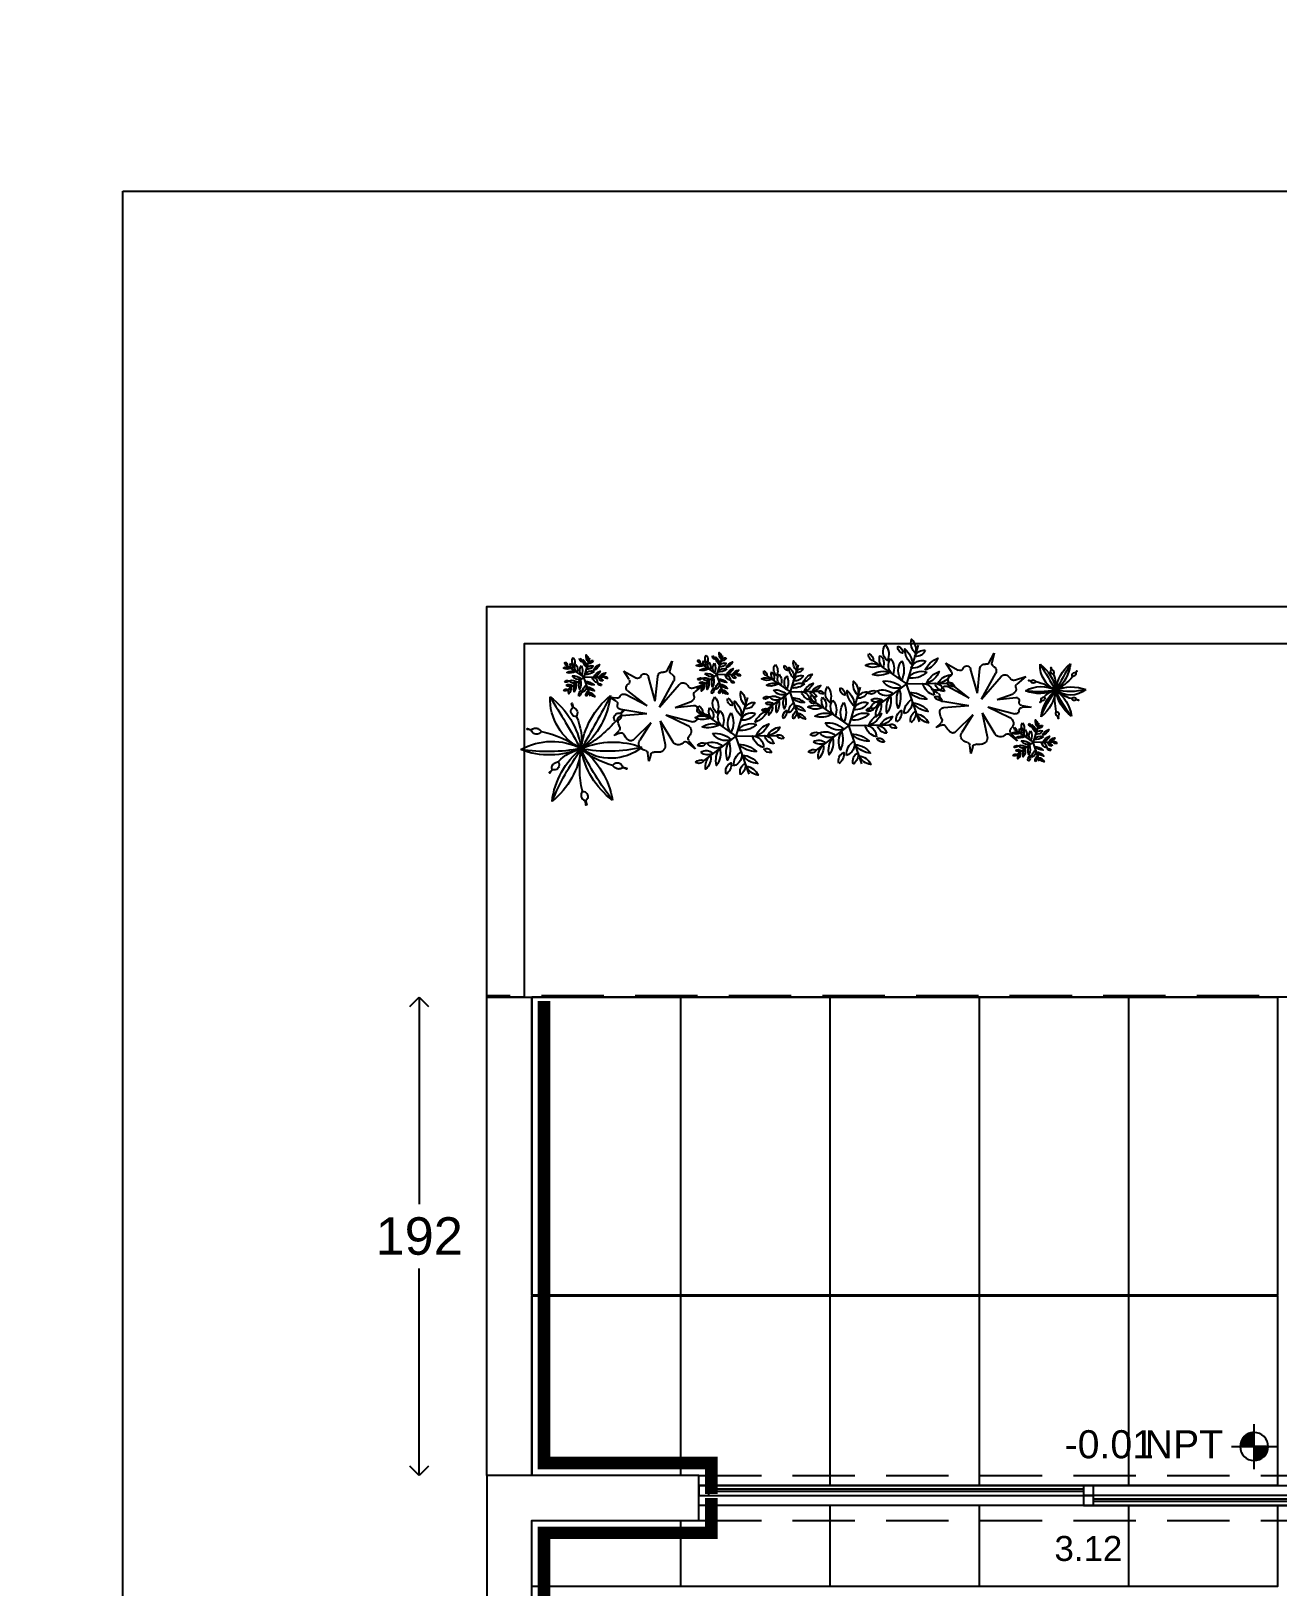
# Model space of a CAD drawing. Header units: metres. Extents: x 116 to 391, y -213 to 56.
# Drawn here: x 314.45 to 319.45, y -123.06 to -116.83 of the extents above; entities that cross this region are included whole.
import ezdxf
from ezdxf.enums import TextEntityAlignment as Align

# ---------------------------------------------------------------- set-up
doc = ezdxf.new("R2010")
doc.units = ezdxf.units.M
doc.header["$PDMODE"] = 35
doc.linetypes.add('AR-157$0$DASHED2', pattern=[0.375, 0.25, -0.125])
doc.linetypes.add('AR-169$0$DASHED2', pattern=[0.375, 0.25, -0.125])
for name, color, linetype in [('A-ACABADOS PISOS', 1, 'Continuous'), ('A-PISO', 30, 'Continuous'), ('AR-157$0$A-DIM-VANOS', 8, 'Continuous'), ('AR-157$0$A-JARDIN', 8, 'Continuous'), ('AR-157$0$A-MUROS', 8, 'Continuous'), ('AR-157$0$A-MUROS BAJOS', 8, 'Continuous'), ('AR-157$0$A-PROY CERRAMIENTOS', 8, 'AR-157$0$DASHED2'), ('AR-157$0$A-TEXTOS', 8, 'Continuous'), ('AR-157$0$A-VENTANAS', 8, 'Continuous'), ('AR-157$0$Ar-Niveles', 8, 'Continuous'), ('AR-157$0$Ar-Texto', 8, 'Continuous'), ('AR-169$0$A-PROY CERRAMIENTOS', 8, 'AR-169$0$DASHED2')]:
    doc.layers.add(name, color=color, linetype=linetype)
doc.layers.add('AR-157$0$A-MUEBLES', color=8, linetype='Continuous', lineweight=0)
doc.layers.add('AR-157$0$Ar-Area', color=8, linetype='Continuous', plot=False)
doc.styles.add('Anot_Arial', font='arial.ttf')
doc.styles.add('AR-157$0$Anot_Arial', font='arial.ttf')
doc.styles.add('AR-157$0$Standard', font='arial.ttf')
doc.dimstyles.new('AR-157$0$VANOS', dxfattribs={"dimtxt": 0.1, "dimasz": 0.05, "dimexe": 0, "dimexo": 0, "dimgap": 0.03, "dimtad": 0, "dimtih": 1, "dimtoh": 1, "dimzin": 0, "dimdsep": 46, "dimtxsty": 'AR-157$0$Standard', "dimblk": 'AR-157$0$_Dot', "dimcen": 0.09, "dimse1": 1, "dimse2": 1, "dimsd1": 1, "dimsd2": 1, "dimclrd": 256, "dimclre": 256, "dimclrt": 256, "dimazin": 0, "dimtfac": 1, "dimtix": 1, "dimtofl": 0, "dimtmove": 2, "dimatfit": 3, "dimldrblk": 'AR-157$0$COTA', "dimfxl": 0, "dimtolj": 1, "dimtzin": 0, "dimlwd": 18, "dimarcsym": 0})
doc.dimstyles.new('DETALLE DE CAMBIOS', dxfattribs={"dimscale": 1.5, "dimtxt": 0.1, "dimasz": 0.05, "dimexe": 0.18, "dimexo": 0.0625, "dimgap": 0.035, "dimtad": 0, "dimtih": 1, "dimtoh": 1, "dimdec": 0, "dimlfac": 100, "dimzin": 0, "dimdsep": 46, "dimtxsty": 'Anot_Arial', "dimblk": 'OPEN90', "dimcen": 0.09, "dimse1": 1, "dimse2": 1, "dimclrd": 1, "dimclre": 4, "dimclrt": 1, "dimadec": 0, "dimazin": 0, "dimtfac": 1, "dimtdec": 0, "dimtix": 1, "dimtofl": 0, "dimtmove": 0, "dimatfit": 3, "dimldrblk": 'OPEN90', "dimfxl": 1, "dimtolj": 1, "dimtzin": 0, "dimarcsym": 0})
pattern_1 = [(0, (-2.923953, -1.1144057), (0, 0.0025), [])]

# ---------------------------------------------------------------- blocks, each defined once
blk = doc.blocks.new('*U97')
at = {"color": 0}
for points in [[(0, 0), (1.58, 0), (1.58, 0.04), (0, 0.04)], [(0, 0), (0.04, 0), (0.04, 0.04), (0, 0.04)], [(1.58, 0.04), (1.54, 0.04), (1.54, 0), (1.58, 0)], [(1.54, -0.04), (3.12, -0.04), (3.12, 0), (1.54, 0)], [(1.54, -0.04), (1.58, -0.04), (1.58, 0), (1.54, 0)], [(3.12, 0), (3.08, 0), (3.08, -0.04), (3.12, -0.04)]]:
    blk.add_lwpolyline(points, close=True, dxfattribs=at)
at = {"color": 8}
for points in [[(0.04, 0.025), (1.54, 0.025)], [(0.04, 0.015), (1.54, 0.015)], [(1.58, -0.015), (3.08, -0.015)], [(1.58, -0.025), (3.08, -0.025)]]:
    blk.add_lwpolyline(points, dxfattribs=at)
at = {"style": 'AR-157$0$Anot_Arial', "flags": 1}
for tag, p in [('ESPACIO', (0.1591, 0.4028)), ('TIPO', (0.1591, 0.3233)), ('NUMERO', (0.1591, 0.2487)), ('MATERIAL', (0.1591, 0.1668))]:
    blk.add_attdef(tag, p, '', height=0.0625, dxfattribs=at)
blk = doc.blocks.new('AR-157$0$HYHYH')
for p, q in [((-0.0381, 0.5696), (-0.058, 0.5561)), ((-0.0191, 0.5824), (-0.0381, 0.5696)), ((-0.0082, 0.5872), (-0.0191, 0.5824)), ((-0.0039, 0.5883), (-0.0082, 0.5872)), ((-0.0005, 0.5888), (-0.0039, 0.5883)), ((0.0031, 0.589), (-0.0005, 0.5888)), ((0.0131, 0.5891), (0.0031, 0.589)), ((0.0144, 0.5889), (0.0131, 0.5891)), ((0.0235, 0.5872), (0.0144, 0.5889)), ((0.0293, 0.5859), (0.0235, 0.5872)), ((0.0343, 0.5841), (0.0293, 0.5859)), ((0.0481, 0.5779), (0.0343, 0.5841)), ((0.0517, 0.5755), (0.0481, 0.5779)), ((0.0648, 0.5665), (0.0517, 0.5755)), ((0.0809, 0.5554), (0.0648, 0.5665)), ((-0.0835, 0.5363), (-0.138, 0.4853)), ((-0.0816, 0.5379), (-0.0835, 0.5363)), ((-0.058, 0.5561), (-0.0816, 0.5379)), ((0.0816, 0.555), (0.0809, 0.5554)), ((0.0949, 0.5453), (0.0816, 0.555)), ((0.0997, 0.5419), (0.0949, 0.5453)), ((0.1057, 0.5384), (0.0997, 0.5419)), ((0.1131, 0.5342), (0.1057, 0.5384)), ((0.1142, 0.5336), (0.1131, 0.5342)), ((0.1213, 0.5295), (0.1142, 0.5336)), ((0.139, 0.5196), (0.1213, 0.5295)), ((0.1604, 0.5071), (0.139, 0.5196)), ((0.1904, 0.4898), (0.1604, 0.5071)), ((-0.1425, 0.4807), (-0.1936, 0.4262)), ((-0.1403, 0.483), (-0.1425, 0.4807)), ((-0.138, 0.4853), (-0.1403, 0.483)), ((0.1826, 0.456), (0.1571, 0.471)), ((0.2297, 0.4244), (0.1826, 0.456)), ((0.2182, 0.4714), (0.1904, 0.4898)), ((0.255, 0.4441), (0.2182, 0.4714)), ((0.2593, 0.4407), (0.255, 0.4441)), ((0.2678, 0.4336), (0.2593, 0.4407)), ((-0.2269, 0.3808), (-0.2396, 0.3618)), ((-0.2133, 0.4007), (-0.2269, 0.3808)), ((-0.1952, 0.4243), (-0.2133, 0.4007)), ((-0.1936, 0.4262), (-0.1952, 0.4243)), ((0.2297, 0.4244), (0.2416, 0.4149)), ((0.2416, 0.4149), (0.2442, 0.4128)), ((0.2442, 0.4128), (0.246, 0.4112)), ((0.246, 0.4112), (0.2476, 0.4095)), ((0.2476, 0.4095), (0.2645, 0.3908)), ((0.2774, 0.4251), (0.2678, 0.4336)), ((0.2823, 0.4205), (0.2774, 0.4251)), ((0.2887, 0.4135), (0.2823, 0.4205)), ((0.2887, 0.4135), (0.2919, 0.4098)), ((0.2919, 0.4098), (0.3247, 0.3685)), ((-0.2462, 0.3397), (-0.2463, 0.3297)), ((-0.2463, 0.3297), (-0.2461, 0.3283)), ((-0.246, 0.3433), (-0.2462, 0.3397)), ((-0.2461, 0.3283), (-0.2445, 0.3192)), ((-0.2456, 0.3466), (-0.246, 0.3433)), ((-0.2445, 0.3509), (-0.2456, 0.3466)), ((-0.2396, 0.3618), (-0.2445, 0.3509)), ((-0.2445, 0.3192), (-0.2432, 0.3135)), ((-0.2432, 0.3135), (-0.2414, 0.3084)), ((0.3247, 0.3685), (0.3453, 0.3391)), ((0.3453, 0.3391), (0.3463, 0.3377)), ((0.3463, 0.3377), (0.3468, 0.3371)), ((-0.2414, 0.3084), (-0.2351, 0.2946)), ((-0.2351, 0.2946), (-0.2328, 0.291)), ((-0.2328, 0.291), (-0.2238, 0.2779)), ((-0.2238, 0.2779), (-0.2127, 0.2619)), ((-0.2127, 0.2619), (-0.2122, 0.2611)), ((-0.2122, 0.2611), (-0.2025, 0.2478)), ((-0.2025, 0.2478), (-0.1991, 0.243)), ((-0.1991, 0.243), (-0.1956, 0.237)), ((-0.1956, 0.237), (-0.1915, 0.2297)), ((-0.1915, 0.2297), (-0.1909, 0.2285)), ((-0.1909, 0.2285), (-0.1868, 0.2215)), ((-0.1868, 0.2215), (-0.1768, 0.2038)), ((-0.1768, 0.2038), (-0.1643, 0.1824)), ((-0.1643, 0.1824), (-0.1471, 0.1523)), ((-0.1471, 0.1523), (-0.1286, 0.1245)), ((-0.1132, 0.1602), (-0.1283, 0.1857)), ((-0.0817, 0.1131), (-0.1132, 0.1602)), ((-0.1286, 0.1245), (-0.1013, 0.0877)), ((-0.1013, 0.0877), (-0.0979, 0.0835)), ((-0.0979, 0.0835), (-0.0909, 0.0749)), ((-0.0909, 0.0749), (-0.0824, 0.0653)), ((-0.0824, 0.0653), (-0.0777, 0.0605)), ((-0.0722, 0.1011), (-0.0817, 0.1131)), ((-0.07, 0.0985), (-0.0722, 0.1011)), ((-0.0685, 0.0967), (-0.07, 0.0985)), ((-0.0668, 0.0951), (-0.0685, 0.0967)), ((-0.0481, 0.0782), (-0.0668, 0.0951)), ((-0.0777, 0.0605), (-0.0708, 0.0541)), ((-0.0671, 0.0508), (-0.0708, 0.0541)), ((-0.0258, 0.018), (-0.0671, 0.0508)), ((0, 0), (-0.0258, 0.018)), ((0.0036, -0.0026), (0, 0)), ((0.0057, -0.0041), (0.0036, -0.0026))]:
    blk.add_line(p, q)
blk = doc.blocks.new('*U408')
for p, q in [((0.9, 0.383), (0.852, 0.47)), ((0.852, 0.47), (0.874, 0.382)), ((1.557, 0.557), (1.673, 0.201)), ((3.377, 0.498), (3.435, 0.32)), ((3.896, 0.367), (3.847, 0.453)), ((3.847, 0.453), (3.87, 0.365)), ((4.614, 0.498), (4.672, 0.32)), ((1.015, 0.1), (0.988, 0.33)), ((1.015, 0.1), (1.074, 0.328)), ((1.302, 0.386), (1.188, 0.319)), ((1.253, 0.305), (1.302, 0.386)), ((1.977, 0.421), (1.673, 0.201)), ((2.675, 0.396), (2.756, 0.147)), ((2.969, 0.301), (2.756, 0.147)), ((3.435, 0.32), (3.248, 0.32)), ((3.377, 0.141), (3.435, 0.32)), ((3.587, 0.43), (3.435, 0.32)), ((3.435, 0.32), (3.587, 0.209)), ((4.011, 0.084), (3.983, 0.314)), ((4.011, 0.084), (4.07, 0.312)), ((4.298, 0.37), (4.183, 0.303)), ((4.249, 0.289), (4.298, 0.37)), ((4.672, 0.32), (4.484, 0.32)), ((4.614, 0.141), (4.672, 0.32)), ((4.823, 0.43), (4.672, 0.32)), ((4.672, 0.32), (4.823, 0.209)), ((0.668, 0.215), (0.56, 0.247)), ((0.56, 0.247), (0.645, 0.179)), ((0.976, 0.044), (0.789, 0.252)), ((0.976, 0.044), (0.84, 0.285)), ((1.091, 0.057), (1.27, 0.201)), ((1.091, 0.057), (1.291, 0.168)), ((1.673, 0.201), (1.298, 0.201)), ((1.441, 0.146), (1.373, 0.137)), ((1.381, 0.108), (1.441, 0.146)), ((1.557, -0.156), (1.673, 0.201)), ((1.673, 0.201), (1.977, -0.02)), ((2.102, 0.179), (2.217, -0.177)), ((2.756, 0.147), (2.494, 0.147)), ((2.675, -0.103), (2.756, 0.147)), ((2.756, 0.147), (2.969, -0.008)), ((3.664, 0.199), (3.556, 0.231)), ((3.556, 0.231), (3.641, 0.163)), ((3.972, 0.028), (3.785, 0.236)), ((3.972, 0.028), (3.836, 0.269)), ((4.086, 0.041), (4.266, 0.184)), ((4.086, 0.041), (4.287, 0.152)), ((0.832, 0.038), (0.659, 0.055)), ((0.832, 0.038), (0.683, 0.09)), ((1.097, -0.015), (1.338, 0.029)), ((2.521, 0.043), (2.217, -0.177)), ((3.152, 0.102), (3.267, -0.255)), ((3.828, 0.021), (3.655, 0.038)), ((3.828, 0.021), (3.679, 0.074)), ((4.093, -0.031), (4.333, 0.013)), ((4.437, 0.129), (4.369, 0.121)), ((4.376, 0.092), (4.437, 0.129)), ((0.604, -0.022), (0.517, -0.037)), ((0.517, -0.037), (0.602, -0.039)), ((0.92, -0.028), (0.67, -0.098)), ((0.92, -0.028), (0.718, -0.131)), ((0.974, -0.082), (0.861, -0.28)), ((0.974, -0.082), (0.931, -0.304)), ((1.061, -0.1), (1.166, -0.26)), ((1.061, -0.1), (1.224, -0.254)), ((1.097, -0.015), (1.333, -0.029)), ((3.571, -0.034), (3.267, -0.255)), ((3.599, -0.038), (3.513, -0.053)), ((3.513, -0.053), (3.598, -0.055)), ((3.916, -0.044), (3.666, -0.114)), ((3.916, -0.044), (3.713, -0.148)), ((3.97, -0.098), (3.856, -0.296)), ((3.97, -0.098), (3.927, -0.32)), ((4.057, -0.116), (4.162, -0.276)), ((4.057, -0.116), (4.22, -0.27)), ((4.093, -0.031), (4.329, -0.045)), ((0.448, -0.187), (0.506, -0.365)), ((0.658, -0.255), (0.506, -0.365)), ((0.711, -0.272), (0.65, -0.35)), ((0.65, -0.35), (0.723, -0.288)), ((1.353, -0.19), (1.405, -0.211)), ((1.405, -0.211), (1.358, -0.167)), ((2.217, -0.177), (1.842, -0.177)), ((2.102, -0.534), (2.217, -0.177)), ((2.217, -0.177), (2.521, -0.398)), ((3.267, -0.255), (2.892, -0.255)), ((3.152, -0.612), (3.267, -0.255)), ((3.267, -0.255), (3.571, -0.475)), ((3.707, -0.289), (3.645, -0.367)), ((4.349, -0.206), (4.401, -0.227)), ((4.401, -0.227), (4.353, -0.183)), ((0.506, -0.365), (0.318, -0.365)), ((0.448, -0.543), (0.506, -0.365)), ((0.506, -0.365), (0.658, -0.475)), ((1.066, -0.394), (1.087, -0.457)), ((1.087, -0.457), (1.095, -0.383)), ((3.645, -0.367), (3.719, -0.305)), ((4.062, -0.41), (4.083, -0.473)), ((4.083, -0.473), (4.09, -0.399))]:
    blk.add_line(p, q)
for points in [[(1.582, 0.482, 0.261043), (1.619, 0.615, 0.259294)], [(1.491, 0.512, 0.370665), (1.59, 0.456, 0.295133)], [(1.615, 0.379, 0.221754), (1.681, 0.527, 0.220269)], [(1.742, 0.554, 0.324763), (1.703, 0.487, 0.468787)], [(1.815, 0.44, 0.282421), (1.798, 0.291, 0.407667)], [(1.861, 0.569, 0.282421), (1.845, 0.42, 0.407667)], [(1.913, 0.47, 0.370665), (1.89, 0.358, 0.295133)], [(2.016, 0.489, 0.324763), (1.977, 0.421, 0.468787)], [(2.692, 0.344, 0.261043), (2.719, 0.436, 0.259294)], [(3.346, 0.382, 0.221754), (3.286, 0.436, 0.220269)], [(3.344, 0.475, 0.370665), (3.394, 0.447, 0.295133)], [(3.389, 0.46, 0.261043), (3.408, 0.527, 0.259294)], [(3.406, 0.409, 0.221754), (3.439, 0.483, 0.220269)], [(3.47, 0.496, 0.324763), (3.45, 0.463, 0.468787)], [(3.506, 0.439, 0.282421), (3.498, 0.365, 0.407667)], [(3.529, 0.504, 0.282421), (3.521, 0.429, 0.407667)], [(3.555, 0.454, 0.370665), (3.544, 0.398, 0.295133)], [(3.606, 0.464, 0.324763), (3.587, 0.43, 0.468787)], [(4.582, 0.382, 0.221754), (4.522, 0.436, 0.220269)], [(4.58, 0.475, 0.370665), (4.63, 0.447, 0.295133)], [(4.626, 0.46, 0.261043), (4.644, 0.527, 0.259294)], [(4.643, 0.409, 0.221754), (4.675, 0.483, 0.220269)], [(4.706, 0.496, 0.324763), (4.686, 0.463, 0.468787)], [(4.742, 0.439, 0.282421), (4.734, 0.365, 0.407667)], [(4.766, 0.504, 0.282421), (4.757, 0.429, 0.407667)], [(4.791, 0.454, 0.370665), (4.78, 0.398, 0.295133)], [(4.843, 0.464, 0.324763), (4.823, 0.43, 0.468787)], [(1.486, 0.201, 0.221754), (1.365, 0.309, 0.220269)], [(1.495, 0.325, 0.221754), (1.375, 0.433, 0.220269)], [(1.48, 0.305, 0.231142), (1.656, 0.254, 0.333648)], [(1.489, 0.409, 0.282421), (1.626, 0.347, 0.407667)], [(1.712, 0.417, 0.231142), (1.718, 0.233, 0.333648)], [(1.825, 0.311, 0.221754), (1.986, 0.294, 0.220269)], [(1.913, 0.375, 0.261043), (2.05, 0.38, 0.259294)], [(2.632, 0.233, 0.221754), (2.548, 0.309, 0.220269)], [(2.628, 0.293, 0.282421), (2.723, 0.249, 0.407667)], [(2.629, 0.365, 0.370665), (2.698, 0.325, 0.295133)], [(2.716, 0.272, 0.221754), (2.762, 0.375, 0.220269)], [(2.784, 0.298, 0.231142), (2.788, 0.17, 0.333648)], [(2.805, 0.394, 0.324763), (2.777, 0.347, 0.468787)], [(2.855, 0.314, 0.282421), (2.844, 0.21, 0.407667)], [(2.888, 0.404, 0.282421), (2.877, 0.3, 0.407667)], [(2.924, 0.335, 0.370665), (2.908, 0.257, 0.295133)], [(2.996, 0.348, 0.324763), (2.969, 0.301, 0.468787)], [(3.212, 0.304, 0.324763), (3.248, 0.32, 0.468787)], [(3.287, 0.32, 0.261043), (3.23, 0.358, 0.259294)], [(3.259, 0.281, 0.370665), (3.301, 0.32, 0.295133)], [(3.341, 0.32, 0.221754), (3.281, 0.374, 0.220269)], [(3.308, 0.264, 0.282421), (3.358, 0.32, 0.407667)], [(3.339, 0.372, 0.231142), (3.427, 0.346, 0.333648)], [(3.343, 0.424, 0.282421), (3.411, 0.393, 0.407667)], [(3.455, 0.428, 0.231142), (3.458, 0.336, 0.333648)], [(3.544, 0.334, 0.231142), (3.458, 0.303, 0.333648)], [(3.469, 0.295, 0.204868), (3.476, 0.208, 0.203496)], [(3.571, 0.289, 0.282421), (3.498, 0.274, 0.407667)], [(3.511, 0.375, 0.221754), (3.592, 0.366, 0.220269)], [(3.555, 0.407, 0.261043), (3.624, 0.409, 0.259294)], [(3.615, 0.281, 0.324763), (3.576, 0.289, 0.468787)], [(4.448, 0.304, 0.324763), (4.484, 0.32, 0.468787)], [(4.523, 0.32, 0.261043), (4.466, 0.358, 0.259294)], [(4.495, 0.281, 0.370665), (4.538, 0.32, 0.295133)], [(4.578, 0.32, 0.221754), (4.518, 0.374, 0.220269)], [(4.544, 0.264, 0.282421), (4.594, 0.32, 0.407667)], [(4.575, 0.372, 0.231142), (4.663, 0.346, 0.333648)], [(4.579, 0.424, 0.282421), (4.648, 0.393, 0.407667)], [(4.691, 0.428, 0.231142), (4.694, 0.336, 0.333648)], [(4.78, 0.334, 0.231142), (4.694, 0.303, 0.333648)], [(4.705, 0.295, 0.204868), (4.713, 0.208, 0.203496)], [(4.807, 0.289, 0.282421), (4.734, 0.274, 0.407667)], [(4.747, 0.375, 0.221754), (4.828, 0.366, 0.220269)], [(4.791, 0.407, 0.261043), (4.86, 0.409, 0.259294)], [(4.851, 0.281, 0.324763), (4.813, 0.289, 0.468787)], [(1.227, 0.169, 0.324763), (1.298, 0.201, 0.468787)], [(1.377, 0.201, 0.261043), (1.263, 0.277, 0.259294)], [(1.321, 0.124, 0.370665), (1.405, 0.201, 0.295133)], [(1.418, 0.09, 0.282421), (1.519, 0.201, 0.407667)], [(1.891, 0.23, 0.231142), (1.718, 0.168, 0.333648)], [(1.741, 0.152, 0.204868), (1.755, -0.023, 0.203496)], [(1.945, 0.14, 0.282421), (1.798, 0.11, 0.407667)], [(2.032, 0.123, 0.324763), (1.956, 0.139, 0.468787)], [(2.126, 0.104, 0.261043), (2.163, 0.236, 0.259294)], [(2.16, 0.001, 0.221754), (2.225, 0.149, 0.220269)], [(2.286, 0.176, 0.324763), (2.247, 0.108, 0.468787)], [(2.406, 0.191, 0.282421), (2.389, 0.042, 0.407667)], [(2.444, 0.124, 0.324763), (2.494, 0.147, 0.468787)], [(2.549, 0.147, 0.261043), (2.469, 0.2, 0.259294)], [(2.51, 0.093, 0.370665), (2.569, 0.147, 0.295133)], [(2.625, 0.147, 0.221754), (2.541, 0.223, 0.220269)], [(2.578, 0.069, 0.282421), (2.649, 0.147, 0.407667)], [(2.621, 0.22, 0.231142), (2.744, 0.184, 0.333648)], [(2.909, 0.167, 0.231142), (2.788, 0.124, 0.333648)], [(2.863, 0.224, 0.221754), (2.975, 0.212, 0.220269)], [(2.924, 0.269, 0.261043), (3.02, 0.272, 0.259294)], [(3.176, 0.027, 0.261043), (3.213, 0.159, 0.259294)], [(3.271, 0.24, 0.324763), (3.306, 0.256, 0.468787)], [(3.406, 0.23, 0.221754), (3.336, 0.19, 0.220269)], [(3.389, 0.179, 0.261043), (3.336, 0.136, 0.259294)], [(3.422, 0.28, 0.204868), (3.342, 0.246, 0.203496)], [(3.417, 0.14, 0.370665), (3.394, 0.192, 0.295133)], [(3.448, 0.181, 0.282421), (3.411, 0.246, 0.407667)], [(3.484, 0.144, 0.370665), (3.46, 0.196, 0.295133)], [(3.511, 0.264, 0.221754), (3.528, 0.185, 0.220269)], [(3.6, 0.247, 0.370665), (3.544, 0.241, 0.295133)], [(3.555, 0.233, 0.261043), (3.579, 0.168, 0.259294)], [(3.625, 0.201, 0.324763), (3.587, 0.209, 0.468787)], [(4.507, 0.24, 0.324763), (4.543, 0.256, 0.468787)], [(4.626, 0.179, 0.261043), (4.572, 0.136, 0.259294)], [(4.643, 0.23, 0.221754), (4.573, 0.19, 0.220269)], [(4.659, 0.28, 0.204868), (4.578, 0.246, 0.203496)], [(4.654, 0.14, 0.370665), (4.63, 0.192, 0.295133)], [(4.685, 0.181, 0.282421), (4.648, 0.246, 0.407667)], [(4.72, 0.144, 0.370665), (4.697, 0.196, 0.295133)], [(4.747, 0.264, 0.221754), (4.764, 0.185, 0.220269)], [(4.837, 0.247, 0.370665), (4.78, 0.241, 0.295133)], [(4.791, 0.233, 0.261043), (4.815, 0.168, 0.259294)], [(4.862, 0.201, 0.324763), (4.823, 0.209, 0.468787)], [(1.344, 0.042, 0.324763), (1.415, 0.074, 0.468787)], [(1.615, 0.022, 0.221754), (1.475, -0.059, 0.220269)], [(1.647, 0.121, 0.204868), (1.486, 0.054, 0.203496)], [(1.7, -0.076, 0.282421), (1.626, 0.054, 0.407667)], [(1.825, 0.09, 0.221754), (1.859, -0.068, 0.220269)], [(2.004, 0.056, 0.370665), (1.89, 0.043, 0.295133)], [(1.913, 0.027, 0.261043), (1.96, -0.102, 0.259294)], [(2.039, -0.054, 0.221754), (1.919, 0.055, 0.220269)], [(2.033, 0.031, 0.282421), (2.17, -0.031, 0.407667)], [(2.035, 0.134, 0.370665), (2.135, 0.077, 0.295133)], [(2.257, 0.038, 0.231142), (2.263, -0.145, 0.333648)], [(2.359, 0.062, 0.282421), (2.342, -0.087, 0.407667)], [(2.457, 0.092, 0.370665), (2.434, -0.02, 0.295133)], [(2.457, -0.003, 0.261043), (2.594, 0.002, 0.259294)], [(2.56, 0.111, 0.324763), (2.521, 0.043, 0.468787)], [(2.526, 0.036, 0.324763), (2.576, 0.058, 0.468787)], [(2.716, 0.022, 0.221754), (2.618, -0.035, 0.220269)], [(2.738, 0.091, 0.204868), (2.625, 0.044, 0.203496)], [(2.775, -0.047, 0.282421), (2.723, 0.044, 0.407667)], [(2.804, 0.112, 0.204868), (2.814, -0.01, 0.203496)], [(2.947, 0.104, 0.282421), (2.844, 0.083, 0.407667)], [(2.863, 0.07, 0.221754), (2.886, -0.041, 0.220269)], [(2.988, 0.045, 0.370665), (2.908, 0.036, 0.295133)], [(2.924, 0.025, 0.261043), (2.958, -0.065, 0.259294)], [(3.008, 0.092, 0.324763), (2.954, 0.104, 0.468787)], [(3.085, 0.056, 0.370665), (3.185, 0, 0.295133)], [(3.209, -0.077, 0.221754), (3.275, 0.071, 0.220269)], [(3.336, 0.099, 0.324763), (3.297, 0.031, 0.468787)], [(3.456, 0.113, 0.282421), (3.439, -0.036, 0.407667)], [(3.507, 0.015, 0.370665), (3.484, -0.097, 0.295133)], [(3.61, 0.033, 0.324763), (3.571, -0.034, 0.468787)], [(1.582, -0.081, 0.261043), (1.474, -0.166, 0.259294)], [(1.638, -0.158, 0.370665), (1.59, -0.054, 0.295133)], [(1.771, -0.151, 0.370665), (1.724, -0.047, 0.295133)], [(1.921, -0.177, 0.261043), (1.807, -0.101, 0.259294)], [(2.03, -0.177, 0.221754), (1.91, -0.069, 0.220269)], [(2.053, -0.036, 0.324763), (1.977, -0.02, 0.468787)], [(2.024, -0.073, 0.231142), (2.2, -0.124, 0.333648)], [(2.369, -0.067, 0.221754), (2.53, -0.084, 0.220269)], [(2.692, -0.05, 0.261043), (2.617, -0.11, 0.259294)], [(2.732, -0.105, 0.370665), (2.698, -0.032, 0.295133)], [(2.825, -0.1, 0.370665), (2.792, -0.027, 0.295133)], [(3.022, -0.019, 0.324763), (2.969, -0.008, 0.468787)], [(3.089, -0.131, 0.221754), (2.969, -0.023, 0.220269)], [(3.074, -0.151, 0.231142), (3.25, -0.202, 0.333648)], [(3.083, -0.046, 0.282421), (3.22, -0.108, 0.407667)], [(3.307, -0.039, 0.231142), (3.313, -0.222, 0.333648)], [(3.409, -0.015, 0.282421), (3.392, -0.164, 0.407667)], [(3.419, -0.145, 0.221754), (3.58, -0.162, 0.220269)], [(3.507, -0.081, 0.261043), (3.644, -0.075, 0.259294)], [(0.417, -0.303, 0.221754), (0.357, -0.249, 0.220269)], [(0.414, -0.261, 0.282421), (0.482, -0.292, 0.407667)], [(0.415, -0.209, 0.370665), (0.464, -0.238, 0.295133)], [(0.46, -0.224, 0.261043), (0.479, -0.158, 0.259294)], [(0.477, -0.276, 0.221754), (0.51, -0.202, 0.220269)], [(0.526, -0.257, 0.231142), (0.528, -0.349, 0.333648)], [(0.54, -0.188, 0.324763), (0.521, -0.222, 0.468787)], [(0.577, -0.245, 0.282421), (0.568, -0.32, 0.407667)], [(0.6, -0.181, 0.282421), (0.592, -0.255, 0.407667)], [(0.626, -0.23, 0.370665), (0.614, -0.286, 0.295133)], [(0.626, -0.278, 0.261043), (0.694, -0.275, 0.259294)], [(0.677, -0.221, 0.324763), (0.658, -0.255, 0.468787)], [(1.771, -0.209, 0.324763), (1.842, -0.177, 0.468787)], [(1.865, -0.255, 0.370665), (1.949, -0.177, 0.295133)], [(1.962, -0.288, 0.282421), (2.063, -0.177, 0.407667)], [(2.192, -0.257, 0.204868), (2.03, -0.325, 0.203496)], [(2.435, -0.148, 0.231142), (2.263, -0.21, 0.333648)], [(2.285, -0.226, 0.204868), (2.299, -0.401, 0.203496)], [(2.489, -0.238, 0.282421), (2.342, -0.268, 0.407667)], [(2.369, -0.288, 0.221754), (2.403, -0.446, 0.220269)], [(2.576, -0.255, 0.324763), (2.5, -0.239, 0.468787)], [(2.821, -0.287, 0.324763), (2.892, -0.255, 0.468787)], [(2.971, -0.255, 0.261043), (2.857, -0.179, 0.259294)], [(2.915, -0.332, 0.370665), (2.999, -0.255, 0.295133)], [(3.08, -0.255, 0.221754), (2.96, -0.147, 0.220269)], [(3.012, -0.366, 0.282421), (3.113, -0.255, 0.407667)], [(3.485, -0.226, 0.231142), (3.313, -0.288, 0.333648)], [(0.283, -0.381, 0.324763), (0.318, -0.365, 0.468787)], [(0.358, -0.365, 0.261043), (0.301, -0.327, 0.259294)], [(0.33, -0.404, 0.370665), (0.372, -0.365, 0.295133)], [(0.341, -0.444, 0.324763), (0.377, -0.428, 0.468787)], [(0.412, -0.365, 0.221754), (0.352, -0.311, 0.220269)], [(0.378, -0.42, 0.282421), (0.429, -0.365, 0.407667)], [(0.409, -0.313, 0.231142), (0.497, -0.339, 0.333648)], [(0.493, -0.405, 0.204868), (0.412, -0.439, 0.203496)], [(0.615, -0.35, 0.231142), (0.528, -0.381, 0.333648)], [(0.54, -0.39, 0.204868), (0.547, -0.477, 0.203496)], [(0.642, -0.395, 0.282421), (0.568, -0.41, 0.407667)], [(0.582, -0.42, 0.221754), (0.599, -0.499, 0.220269)], [(0.582, -0.31, 0.221754), (0.662, -0.318, 0.220269)], [(0.671, -0.438, 0.370665), (0.614, -0.444, 0.295133)], [(0.685, -0.404, 0.324763), (0.647, -0.396, 0.468787)], [(1.888, -0.336, 0.324763), (1.959, -0.304, 0.468787)], [(2.16, -0.356, 0.221754), (2.019, -0.437, 0.220269)], [(2.182, -0.536, 0.370665), (2.135, -0.432, 0.295133)], [(2.244, -0.454, 0.282421), (2.17, -0.324, 0.407667)], [(2.315, -0.529, 0.370665), (2.268, -0.425, 0.295133)], [(2.548, -0.322, 0.370665), (2.434, -0.335, 0.295133)], [(2.457, -0.352, 0.261043), (2.505, -0.48, 0.259294)], [(2.597, -0.414, 0.324763), (2.521, -0.398, 0.468787)], [(2.938, -0.413, 0.324763), (3.009, -0.381, 0.468787)], [(3.209, -0.433, 0.221754), (3.069, -0.514, 0.220269)], [(3.242, -0.334, 0.204868), (3.08, -0.402, 0.203496)], [(3.294, -0.532, 0.282421), (3.22, -0.402, 0.407667)], [(3.335, -0.304, 0.204868), (3.349, -0.478, 0.203496)], [(3.539, -0.315, 0.282421), (3.392, -0.346, 0.407667)], [(3.419, -0.365, 0.221754), (3.453, -0.523, 0.220269)], [(3.598, -0.4, 0.370665), (3.484, -0.412, 0.295133)], [(3.507, -0.429, 0.261043), (3.555, -0.558, 0.259294)], [(3.626, -0.332, 0.324763), (3.55, -0.316, 0.468787)], [(0.46, -0.506, 0.261043), (0.406, -0.548, 0.259294)], [(0.477, -0.454, 0.221754), (0.407, -0.495, 0.220269)], [(0.488, -0.545, 0.370665), (0.464, -0.493, 0.295133)], [(0.519, -0.504, 0.282421), (0.482, -0.438, 0.407667)], [(0.555, -0.541, 0.370665), (0.531, -0.489, 0.295133)], [(0.626, -0.452, 0.261043), (0.649, -0.517, 0.259294)], [(0.696, -0.483, 0.324763), (0.658, -0.475, 0.468787)], [(2.126, -0.459, 0.261043), (2.018, -0.544, 0.259294)], [(3.176, -0.536, 0.261043), (3.068, -0.622, 0.259294)], [(3.232, -0.614, 0.370665), (3.185, -0.51, 0.295133)], [(3.365, -0.607, 0.370665), (3.318, -0.503, 0.295133)], [(3.647, -0.491, 0.324763), (3.571, -0.475, 0.468787)]]:
    blk.add_lwpolyline(points, format="xyb", close=True)
for points in [[(0.127, 0.24), (0.129, 0.243, 0.25671), (0.126, 0.265), (0.125, 0.267, 0.253087), (0.106, 0.276), (0.098, 0.276), (0.087, 0.291), (0.083, 0.288), (0.097, 0.275), (0.096, 0.267, 0.180577), (0.101, 0.252), (0.103, 0.249, 0.152032), (0.114, 0.241), (0.126, 0.237, 0.099521), (0.286, 0.115)], [(0.308, 0.264), (0.311, 0.265, 0.25671), (0.328, 0.279), (0.329, 0.28, 0.253087), (0.326, 0.302), (0.321, 0.308), (0.328, 0.326), (0.323, 0.327), (0.32, 0.308), (0.313, 0.304, 0.180577), (0.303, 0.292), (0.302, 0.289, 0.152032), (0.301, 0.276), (0.305, 0.263, 0.13427), (0.285, 0.115)], [(0.471, 0.196), (0.473, 0.193, 0.25671), (0.493, 0.185), (0.495, 0.185, 0.253087), (0.513, 0.198), (0.516, 0.205), (0.535, 0.208), (0.534, 0.213), (0.516, 0.207), (0.509, 0.211, 0.180577), (0.493, 0.214), (0.49, 0.213, 0.152032), (0.478, 0.207), (0.469, 0.199, 0.099521), (0.286, 0.113)], [(0.139, 0.036), (0.136, 0.039, 0.25671), (0.115, 0.045), (0.113, 0.045, 0.253087), (0.097, 0.032), (0.094, 0.024), (0.075, 0.02), (0.077, 0.015), (0.094, 0.023), (0.102, 0.019, 0.180577), (0.117, 0.017), (0.121, 0.017, 0.152032), (0.132, 0.024), (0.141, 0.034, 0.120121), (0.287, 0.114)], [(0.281, -0.084), (0.277, -0.085, 0.25671), (0.261, -0.1), (0.261, -0.102, 0.253087), (0.264, -0.123), (0.269, -0.129), (0.264, -0.147), (0.269, -0.149), (0.271, -0.13), (0.278, -0.125, 0.180577), (0.287, -0.112), (0.288, -0.109, 0.152032), (0.288, -0.096), (0.284, -0.084, 0.099521), (0.285, 0.118)], [(0.392, 0.053), (0.391, 0.05, 0.25671), (0.393, 0.029), (0.395, 0.027, 0.253087), (0.414, 0.018), (0.422, 0.018), (0.434, 0.003), (0.437, 0.007), (0.423, 0.02), (0.423, 0.028, 0.180577), (0.419, 0.043), (0.416, 0.045, 0.152032), (0.405, 0.053), (0.393, 0.057, 0.16647), (0.286, 0.112)], [(4.392, -0.092), (4.395, -0.086, 0.25671), (4.39, -0.043), (4.388, -0.039, 0.253087), (4.35, -0.02), (4.334, -0.02), (4.311, 0.01), (4.303, 0.004), (4.331, -0.023), (4.33, -0.039, 0.180577), (4.339, -0.069), (4.343, -0.075, 0.152032), (4.365, -0.09), (4.389, -0.099, 0.099521), (4.709, -0.343)], [(4.753, -0.045), (4.76, -0.044, 0.25671), (4.793, -0.016), (4.795, -0.012, 0.253087), (4.789, 0.031), (4.78, 0.043), (4.792, 0.079), (4.783, 0.082), (4.777, 0.044), (4.763, 0.036, 0.180577), (4.743, 0.012), (4.74, 0.005, 0.152032), (4.739, -0.021), (4.746, -0.046, 0.13427), (4.708, -0.342)], [(5.079, -0.181), (5.084, -0.186, 0.25671), (5.124, -0.202), (5.128, -0.202, 0.253087), (5.163, -0.177), (5.169, -0.163), (5.207, -0.156), (5.205, -0.147), (5.169, -0.159), (5.155, -0.151, 0.180577), (5.124, -0.145), (5.117, -0.146, 0.152032), (5.093, -0.158), (5.075, -0.176, 0.099521), (4.71, -0.347)], [(4.414, -0.5), (4.409, -0.495, 0.25671), (4.368, -0.482), (4.364, -0.482, 0.253087), (4.331, -0.51), (4.325, -0.524), (4.288, -0.533), (4.29, -0.542), (4.326, -0.527), (4.34, -0.535, 0.180577), (4.371, -0.539), (4.378, -0.538, 0.152032), (4.401, -0.524), (4.419, -0.505, 0.120121), (4.711, -0.344)], [(4.698, -0.741), (4.691, -0.743, 0.25671), (4.659, -0.773), (4.658, -0.776, 0.253087), (4.666, -0.819), (4.676, -0.831), (4.665, -0.867), (4.674, -0.87), (4.679, -0.832), (4.693, -0.823, 0.180577), (4.711, -0.798), (4.713, -0.791, 0.152032), (4.713, -0.764), (4.705, -0.74, 0.099521), (4.707, -0.337)], [(4.921, -0.466), (4.918, -0.473, 0.25671), (4.924, -0.515), (4.926, -0.519, 0.253087), (4.965, -0.537), (4.981, -0.536), (5.004, -0.566), (5.012, -0.56), (4.983, -0.534), (4.984, -0.517, 0.180577), (4.974, -0.487), (4.97, -0.482, 0.152032), (4.948, -0.467), (4.923, -0.459, 0.16647), (4.709, -0.349)]]:
    blk.add_lwpolyline(points, format="xyb")
for centre, radius, start, end in [((0.516, 0.411), 0.376, 188.0077, 231.9923), ((-0.087, 0.063), 0.376, 8.0077, 51.9923), ((8.514, 4.978), 9.559, 208.898, 210.6044), ((0.17, 0.344), 0.257, 296.7801, 3.2199), ((0.657, 0.063), 0.376, 128.0077, 171.9923), ((5.28, -2.541), 5.655, 149.1484, 151.9945), ((0.88, 0.307), 0.045, 117.183, 209.3525), ((0.845, 0.374), 0.03, 297.183, 14.5427), ((0.926, 0.398), 0.03, 209.4905, 282.7264), ((0.943, 0.325), 0.045, 6.8468, 102.7264), ((1.11, 0.319), 0.0375, 22.6616, 165.6519), ((1.172, 0.345), 0.03, 202.6616, 300.3171), ((1.279, 0.289), 0.03, 149.0114, 241.9041), ((3.875, 0.291), 0.045, 117.183, 209.3525), ((3.841, 0.358), 0.03, 297.183, 14.5427), ((3.922, 0.382), 0.03, 209.4905, 282.7264), ((3.939, 0.309), 0.045, 6.8468, 102.7264), ((4.106, 0.303), 0.0375, 22.6616, 165.6519), ((4.168, 0.329), 0.03, 202.6616, 300.3171), ((0.426, -0.146), 0.297, 61.7165, 118.2835), ((0.627, 0.156), 0.03, 342.1834, 51.516), ((0.698, 0.133), 0.045, 162.1834, 250.4376), ((0.676, 0.244), 0.03, 253.4024, 323.0187), ((1, 0), 0.375, 137.7746, 143.0187), ((0.756, 0.222), 0.045, 41.9722, 137.7746), ((1.247, 0.23), 0.0375, 308.5759, 61.9041), ((1.309, 0.136), 0.0375, 27.3575, 119.0401), ((1.369, 0.167), 0.03, 207.3575, 277.3015), ((3.622, 0.14), 0.03, 342.1834, 51.516), ((3.672, 0.227), 0.03, 253.4024, 323.0187), ((3.996, -0.016), 0.375, 137.7746, 143.0187), ((3.751, 0.206), 0.045, 41.9722, 137.7746), ((4.275, 0.273), 0.03, 149.0114, 241.9041), ((4.243, 0.214), 0.0375, 308.5759, 61.9041), ((4.305, 0.119), 0.0375, 27.3575, 119.0401), ((5.17, 0.249), 0.751, 188.0077, 231.9923), ((3.964, -0.447), 0.751, 8.0077, 51.9923), ((21.164, 9.384), 19.119, 208.898, 210.6044), ((4.476, 0.116), 0.513, 296.7801, 3.2199), ((5.451, -0.447), 0.751, 128.0077, 171.9923), ((14.698, -5.655), 11.309, 149.1484, 151.9945), ((0.145, -0.233), 0.376, 68.0077, 111.9923), ((0.145, 0.296), 0.229, 232.1843, 307.8157), ((0.148, 0.771), 0.671, 257.6424, 281.9433), ((0.516, -0.181), 0.376, 128.0077, 171.9923), ((-0.087, 0.167), 0.376, 308.0077, 351.9923), ((-0.934, 0.672), 1.343, 323.4087, 335.3126), ((0.054, -0.181), 0.376, 8.0077, 51.9923), ((0.657, 0.167), 0.376, 188.0077, 231.9923), ((0.426, 0.463), 0.376, 248.0077, 291.9923), ((-0.694, -0.619), 1.223, 23.6582, 36.6712), ((0.424, 1.008), 0.904, 261.3528, 279.079), ((0.598, 0.008), 0.03, 280.2857, 16.2525), ((0.656, 0.025), 0.03, 84.3787, 196.2525), ((1.331, 0.066), 0.0375, 280.4417, 13.9985), ((1.396, 0.083), 0.03, 121.6862, 193.9985), ((3.594, -0.008), 0.03, 280.2857, 16.2525), ((3.652, 0.009), 0.03, 84.3787, 196.2525), ((3.694, 0.117), 0.045, 162.1834, 250.4376), ((4.327, 0.05), 0.0375, 280.4417, 13.9985), ((4.365, 0.15), 0.03, 207.3575, 277.3015), ((4.392, 0.066), 0.03, 121.6862, 193.9985), ((0.602, -0.069), 0.03, 359.7066, 89.0375), ((0.662, -0.069), 0.03, 179.7066, 285.6208), ((0.745, -0.185), 0.06, 117.0583, 230.0395), ((1.331, -0.066), 0.0375, 348.7104, 86.66), ((1.378, -0.145), 0.03, 158.999, 227.0624), ((1, 0), 0.375, 338.999, 348.7104), ((3.598, -0.085), 0.03, 359.7066, 89.0375), ((3.658, -0.085), 0.03, 179.7066, 285.6208), ((4.327, -0.082), 0.0375, 348.7104, 86.66), ((3.996, -0.016), 0.375, 338.999, 348.7104), ((0.687, -0.254), 0.03, 321.9727, 50.0395), ((0.742, -0.311), 0.03, 42.8614, 130.2141), ((0.808, -0.25), 0.06, 222.8614, 330.236), ((1.116, -0.293), 0.06, 291.5419, 33.1692), ((1.25, -0.227), 0.0375, 226.5166, 317.7148), ((1, 0), 0.375, 317.7148, 327.5509), ((1.342, -0.217), 0.03, 67.2977, 147.5509), ((3.741, -0.201), 0.06, 117.0583, 230.0395), ((3.683, -0.27), 0.03, 321.9727, 50.0395), ((4.111, -0.309), 0.06, 291.5419, 33.1692), ((4.426, -1.039), 0.751, 68.0077, 111.9923), ((4.245, -0.243), 0.0375, 226.5166, 317.7148), ((3.996, -0.016), 0.375, 317.7148, 327.5509), ((4.337, -0.233), 0.03, 67.2977, 147.5509), ((4.374, -0.161), 0.03, 158.999, 227.0624), ((4.989, -0.865), 0.594, 61.7165, 118.2835), ((0.99, -0.315), 0.06, 169.114, 268.196), ((1, 0), 0.375, 268.196, 275.3676), ((1.038, -0.403), 0.03, 18.4452, 95.3676), ((1.124, -0.385), 0.03, 107.8963, 174.4692), ((1, 0), 0.375, 287.8963, 291.5419), ((3.738, -0.327), 0.03, 42.8614, 130.2141), ((3.804, -0.266), 0.06, 222.8614, 330.236), ((3.986, -0.331), 0.06, 169.114, 268.196), ((3.996, -0.016), 0.375, 268.196, 275.3676), ((4.034, -0.419), 0.03, 18.4452, 95.3676), ((4.12, -0.402), 0.03, 107.8963, 174.4692), ((3.996, -0.016), 0.375, 287.8963, 291.5419), ((4.426, 0.02), 0.459, 232.1843, 307.8157), ((4.432, 0.969), 1.342, 257.6424, 281.9433), ((5.17, -0.934), 0.751, 128.0077, 171.9923), ((3.964, -0.238), 0.751, 308.0077, 351.9923), ((2.269, 0.772), 2.686, 323.4087, 335.3126), ((4.245, -0.934), 0.751, 8.0077, 51.9923), ((5.451, -0.238), 0.751, 188.0077, 231.9923), ((4.989, 0.354), 0.751, 248.0077, 291.9923), ((2.748, -1.811), 2.446, 23.6582, 36.6712), ((4.985, 1.443), 1.808, 261.3528, 279.079)]:
    blk.add_arc(centre, radius, start, end)
blk = doc.blocks.new('*U405')
at = {"layer": 'AR-157$0$Ar-Niveles'}
h = blk.add_hatch(dxfattribs=at)
h.set_pattern_fill('_USER', color=256, scale=0.0025, style=0, pattern_type=0)
h.set_pattern_definition(pattern_1)
h.paths.add_polyline_path([(-2.549, -0.364), (-2.549, -0.739), (-2.174, -0.739, 0.414214)])
h = blk.add_hatch(dxfattribs=at)
h.set_pattern_fill('_USER', color=256, scale=0.0025, style=0, pattern_type=0)
h.set_pattern_definition(pattern_1)
h.paths.add_polyline_path([(-2.549, -0.364), (-2.549, -0.739), (-2.174, -0.739, 0.414214)])
h = blk.add_hatch(dxfattribs=at)
h.set_pattern_fill('_USER', color=256, scale=0.0025, style=0, pattern_type=0)
h.set_pattern_definition([(0, (-2.923953, -1.1144057), (0, 0.0025), [])])
h.paths.add_polyline_path([(-2.549, -0.739), (-2.924, -0.739, 0.414214), (-2.549, -1.114)])
for p, q in [((-2.549, -1.339), (-2.549, -0.139)), ((-1.949, -0.739), (-3.149, -0.739))]:
    blk.add_line(p, q, dxfattribs=at)
blk.add_circle((-2.549, -0.739), 0.375, dxfattribs=at)
at = {"layer": 'AR-157$0$Ar-Area', "style": 'AR-157$0$Anot_Arial', "flags": 1}
blk.add_attdef('ESP_AREA', text='', height=0.75, dxfattribs=at).set_placement((0, -2.5), align=Align.BOTTOM_CENTER)
at = {"layer": 'AR-157$0$Ar-Niveles', "style": 'AR-157$0$Anot_Arial'}
for tag, p in [('NIV_TIPO', (-1.78, -1.052)), ('VAL_NIV', (0.283, -1.052))]:
    blk.add_attdef(tag, p, '', height=0.75, dxfattribs=at)
at = {"layer": 'AR-157$0$Ar-Texto', "style": 'AR-157$0$Anot_Arial'}
for tag, p in [('ID_ESP01', (0, 1.5)), ('ID_ESP02', (0, 0))]:
    blk.add_attdef(tag, text='', height=1, dxfattribs=at).set_placement(p, align=Align.BOTTOM_CENTER)
blk = doc.blocks.new('*D422')
at = {"layer": 'Defpoints', "color": 0, "transparency": 16777216}
for p in [(317.1288, -122.7945), (320.2485, -122.7945), (317.1288, -122.9077)]:
    blk.add_point(p, dxfattribs=at)
at = {"layer": 'AR-157$0$A-DIM-VANOS', "transparency": 16777216, "insert": (318.6886, -122.9077), "char_height": 0.1, "attachment_point": 5, "style": 'AR-157$0$Standard'}
blk.add_mtext('\\A1;3.12', dxfattribs=at)
blk = doc.blocks.new('AR-157$0$_Dot')
at = {"color": 0, "linetype": 'ByBlock', "lineweight": -2}
blk.add_line((-0.5, 0), (-1, 0), dxfattribs=at)
at = {"color": 0, "linetype": 'ByBlock', "const_width": 0.5}
blk.add_lwpolyline([(-0.25, 0, 1), (0.25, 0, 1)], format="xyb", close=True, dxfattribs=at)
blk = doc.blocks.new('AR-157$0$COTA')
blk.add_line((-2.93, 0), (0, 0))
blk.add_lwpolyline([(-1.41, 0), (-1.41, -0.35), (0, -0.35), (0, 0)], close=True)
blk.add_solid([(-1.41, 0), (-1.41, -0.35), (0, 0), (0, -0.35)])
blk = doc.blocks.new('_Open90')
at = {"color": 0, "linetype": 'ByBlock', "lineweight": -2}
for p, q in [((0, 0), (-1, 0)), ((-0.5, 0.5), (0, 0)), ((0, 0), (-0.5, -0.5))]:
    blk.add_line(p, q, dxfattribs=at)
blk = doc.blocks.new('*D653')
at = {"layer": 'A-PISO', "color": 1, "lineweight": -2, "ltscale": 100, "transparency": 16777216}
for p, q in [((316.0083, -120.7739), (316.0083, -121.5276)), ((316.0083, -122.5395), (316.0083, -121.7858))]:
    blk.add_line(p, q, dxfattribs=at)
at = {"layer": 'Defpoints', "color": 0, "ltscale": 100, "transparency": 16777216}
for p in [(316.0083, -120.6989), (316.4588, -120.6989), (316.4588, -122.6145)]:
    blk.add_point(p, dxfattribs=at)
at = {"layer": 'A-PISO', "color": 1, "lineweight": -2, "ltscale": 100, "transparency": 16777216, "xscale": 0.07500000000000001, "yscale": 0.07500000000000001, "zscale": 0.07500000000000001}
for p, rotation in [((316.0083, -120.6989), 90), ((316.0083, -122.6145), 270)]:
    blk.add_blockref('_Open90', p, dxfattribs=dict(at, rotation=rotation))
at = {"layer": 'A-PISO', "color": 1, "ltscale": 100, "transparency": 16777216, "insert": (316.0083, -121.6567), "char_height": 0.15, "attachment_point": 5, "style": 'Anot_Arial'}
blk.add_mtext('\\A1;192', dxfattribs=at)

msp = doc.modelspace()

# ---------------------------------------------------------------- linework, layer by layer
at = {"layer": 'A-ACABADOS PISOS'}
msp.add_lwpolyline([(314.8216, -117.4715), (336.2351, -117.4715), (336.2351, -148.5273), (314.8216, -148.5273)], close=True, dxfattribs=at)
at = {"layer": 'A-PISO'}
msp.add_line((317.1288, -122.6545), (320.2485, -122.6545), dxfattribs=at)
at = {"layer": 'A-PISO', "ltscale": 100}
msp.add_line((320.2485, -122.7345), (317.1288, -122.7345), dxfattribs=at)
at = {"layer": 'A-PISO'}
for points in [[(316.4588, -120.6989), (317.0548, -120.6989), (317.0548, -121.8929), (316.4588, -121.8929)], [(317.0568, -120.6989), (317.6528, -120.6989), (317.6528, -121.8929), (317.0568, -121.8929)], [(317.6548, -120.6989), (318.2508, -120.6989), (318.2508, -121.8929), (317.6548, -121.8929)], [(318.2528, -120.6989), (318.8488, -120.6989), (318.8488, -121.8929), (318.2528, -121.8929)], [(318.8508, -120.6989), (319.4467, -120.6989), (319.4467, -121.8929), (318.8508, -121.8929)], [(316.4588, -121.8949), (317.0548, -121.8949), (317.0548, -122.6145), (316.4588, -122.6145)], [(317.6548, -121.8949), (318.2508, -121.8949), (318.2508, -122.6545), (317.6548, -122.6545)], [(318.2528, -121.8949), (318.8488, -121.8949), (318.8488, -122.6545), (318.2528, -122.6545)], [(318.8508, -121.8949), (319.4467, -121.8949), (319.4467, -122.6545), (318.8508, -122.6545)]]:
    msp.add_lwpolyline(points, close=True, dxfattribs=at)
at = {"layer": 'A-PISO', "const_width": 0.05}
for points in [[(316.5081, -120.7147), (316.5081, -122.5645), (317.1781, -122.5645), (317.1781, -122.6887)], [(320.7685, -131.0289), (320.7685, -131.0289), (320.7685, -130.8045), (317.9281, -130.8046), (317.9281, -130.8046), (316.8281, -130.8046), (316.8281, -130.8046), (316.5081, -130.8046), (316.5081, -122.8446), (317.1781, -122.8446), (317.1781, -122.7046)]]:
    msp.add_lwpolyline(points, dxfattribs=at)
at = {"layer": 'A-PISO'}
for points in [[(317.0568, -122.6145), (317.0568, -121.8949), (317.6528, -121.8949), (317.6528, -122.6545), (317.1288, -122.6545)], [(317.6528, -122.7345), (317.6528, -123.0599), (317.0568, -123.0599), (317.0568, -122.7945)], [(318.2508, -122.7345), (318.2508, -123.0599), (317.6548, -123.0599), (317.6548, -122.7345)], [(318.8488, -122.7345), (318.8488, -123.0599), (318.2528, -123.0599), (318.2528, -122.7345)], [(319.4467, -122.7345), (319.4467, -123.0599), (318.8508, -123.0599), (318.8508, -122.7345)], [(316.4588, -122.8982), (316.4588, -122.7945)], [(317.0548, -122.7945), (317.0548, -123.0599), (316.4588, -123.0599), (316.4588, -122.7945)]]:
    msp.add_lwpolyline(points, dxfattribs=at)
msp.add_circle((327.3705, -149.1639), 63.4551, dxfattribs=at)
at = {"layer": 'AR-157$0$A-MUROS'}
for points in [[(316.2788, -120.6989), (316.4588, -120.6989), (316.4588, -122.6145), (316.2788, -122.6145)], [(316.2788, -122.6145), (316.2788, -131.0339), (316.7788, -131.0339), (316.7788, -130.8539), (316.4588, -130.8539), (316.4588, -122.7945), (317.1288, -122.7945), (317.1288, -122.6145)]]:
    msp.add_lwpolyline(points, close=True, dxfattribs=at)
at = {"layer": 'AR-157$0$A-MUROS BAJOS', "linetype": 'Continuous'}
msp.add_line((323.4079, -120.6989), (316.4588, -120.6989), dxfattribs=at)
msp.add_lwpolyline([(325.2781, -119.1348), (325.2781, -119.2848), (316.4288, -119.2848), (316.4288, -120.6989), (316.2788, -120.6989), (316.2788, -119.1348)], close=True, dxfattribs=at)
at = {"layer": 'AR-157$0$A-PROY CERRAMIENTOS'}
msp.add_lwpolyline([(324.2482, -122.6145), (324.2482, -120.6933), (316.2788, -120.6933)], dxfattribs=at)
at = {"layer": 'AR-169$0$A-PROY CERRAMIENTOS'}
for p, q in [((317.1288, -122.6145), (320.2485, -122.6145)), ((317.1288, -122.7945), (320.2485, -122.7945))]:
    msp.add_line(p, q, dxfattribs=at)

# ---------------------------------------------------------------- block references
at = {"layer": 'AR-157$0$A-JARDIN', "xscale": -0.4306988834823245, "yscale": 0.4306988834823246, "zscale": 0.4306988834823246, "rotation": 1.096504404901593}
msp.add_blockref('*U408', (318.6818, -119.5172), dxfattribs=at)
at = {"layer": 'AR-157$0$A-MUEBLES', "linetype": 'ByBlock'}
for p, xscale, yscale, zscale, rotation in [((318.001, -123.6176), -0.9999206197906486, 0.9999206197906486, 0.9999206197906486, 45.00000007821239), ((318.4163, -123.6176), 0.9999206197906487, 0.9999206197906487, 0.9999206197906487, 314.9999999217876)]:
    msp.add_blockref('AR-157$0$HYHYH', p, dxfattribs=dict(at, xscale=xscale, yscale=yscale, zscale=zscale, rotation=rotation))
at = {"layer": 'AR-157$0$A-TEXTOS'}
ref = msp.add_blockref('*U405', (318.9701, -122.3881), dxfattribs=dict(at, xscale=-0.1499880929685973, yscale=0.1499880929685973, zscale=0.1499880929685973))
ref.add_attrib('NIV_TIPO', 'NPT', (318.914, -122.5459), dxfattribs={"layer": 'AR-157$0$Ar-Niveles', "height": 0.11249, "style": 'AR-157$0$Anot_Arial'})
ref.add_attrib('VAL_NIV', '-0.01', (318.5934, -122.5459), dxfattribs={"layer": 'AR-157$0$Ar-Niveles', "height": 0.11249, "style": 'AR-157$0$Anot_Arial'})
at = {"layer": 'AR-157$0$A-VENTANAS', "xscale": 0.9999206197906486, "yscale": 0.9999206197906486, "zscale": 0.9999206197906486, "rotation": 180}
msp.add_blockref('*U97', (320.2485, -122.6945), dxfattribs=at)

# ---------------------------------------------------------------- dimensions: what is measured, and where the dimension line sits
at = {"layer": 'A-PISO', "ltscale": 100}
dim = msp.add_linear_dim(base=(316.0083, -120.6989), p1=(316.4588, -122.6145), p2=(316.4588, -120.6989), angle=90, dimstyle='DETALLE DE CAMBIOS', dxfattribs=at)
dim.commit()
dim.dimension.update_dxf_attribs({"geometry": '*D653', "text_midpoint": (316.0083, -121.6567)})
at = {"layer": 'AR-157$0$A-DIM-VANOS'}
dim = msp.add_linear_dim(base=(317.1288, -122.9077), p1=(320.2485, -122.7945), p2=(317.1288, -122.7945), angle=180, dimstyle='AR-157$0$VANOS', dxfattribs=at)
dim.commit()
dim.dimension.update_dxf_attribs({"geometry": '*D422', "text_midpoint": (318.6886, -122.9077)})

doc.saveas('drawing.dxf')
